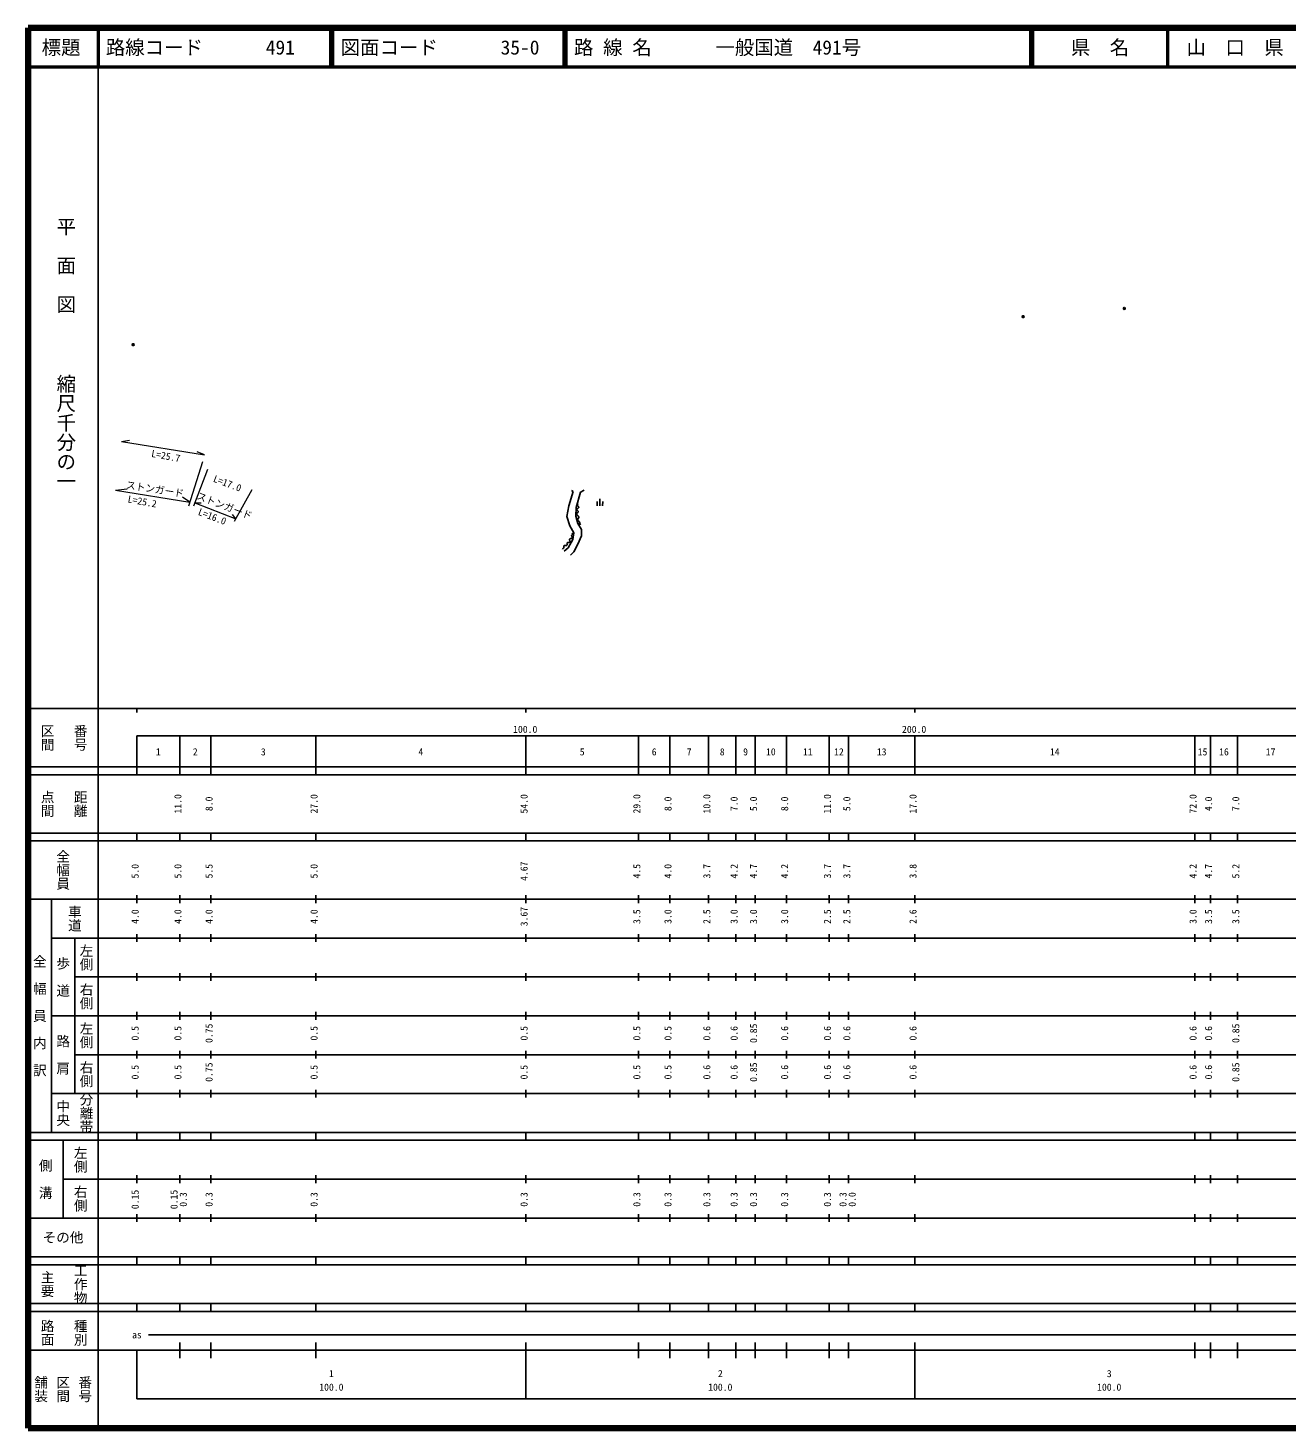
# Model space of a CAD drawing. Units: millimetres on the paper, with parts at other scales. Extents: x 40 to 680, y 20 to 380.
# Drawn here: x 40 to 363.7, y 20 to 380 of the extents above; entities that cross this region are included whole.
import ezdxf
from ezdxf.enums import TextEntityAlignment as Align

# ---------------------------------------------------------------- set-up
doc = ezdxf.new("R2010")
doc.units = ezdxf.units.MM
doc.header["$PDMODE"] = 32
doc.header["$PDSIZE"] = 0.5
for name, color, linetype, lineweight in [('M-BGD', 7, 'Continuous', 25), ('M-STR-HTXT', 7, 'Continuous', 13), ('M-TTL', 2, 'Continuous', 140), ('M-TTL-BAND', 7, 'Continuous', 25), ('M-TTL-LINE', 7, 'Continuous', 50), ('M-TTL-TXT', 7, 'Continuous', 50)]:
    doc.layers.add(name, color=color, linetype=linetype, lineweight=lineweight)
doc.layers.add('M-OTRS', color=6, linetype='Continuous')
doc.styles.add('@ＭＳ ゴシック', font='')
doc.styles.add('ＭＳ ゴシック', font='')
doc.styles.get('@ＭＳ ゴシック').set_extended_font_data('@MS Gothic')
doc.styles.get('ＭＳ ゴシック').set_extended_font_data('MS Gothic')

msp = doc.modelspace()

# ---------------------------------------------------------------- linework, layer by layer
at = {"layer": 'M-BGD'}
for p, q in [((180.141, 260.806), (179.04, 257.111)), ((180.141, 260.806), (179.728, 261.081)), ((182.028, 260.648), (180.927, 256.718)), ((182.028, 260.648), (183.01, 261.12)), ((179.04, 257.111), (178.569, 254.36)), ((180.927, 256.718), (180.849, 254.438)), ((181.145, 256.271), (181.127, 256.201)), ((181.127, 256.201), (181.128, 256.129)), ((181.128, 256.129), (181.15, 256.054)), ((181.184, 256.339), (181.145, 256.271)), ((181.15, 256.054), (181.198, 255.976)), ((181.25, 256.403), (181.184, 256.339)), ((181.198, 255.976), (181.291, 255.893)), ((181.36, 256.462), (181.25, 256.403)), ((181.282, 257.411), (181.264, 257.341)), ((181.264, 257.341), (181.265, 257.269)), ((181.265, 257.269), (181.287, 257.194)), ((181.322, 257.479), (181.282, 257.411)), ((181.287, 257.194), (181.336, 257.116)), ((181.291, 255.893), (181.383, 255.809)), ((181.388, 257.543), (181.322, 257.479)), ((181.336, 257.116), (181.428, 257.032)), ((181.535, 256.586), (181.36, 256.462)), ((181.383, 255.809), (181.432, 255.731)), ((181.497, 257.602), (181.388, 257.543)), ((181.428, 257.032), (181.521, 256.949)), ((181.432, 255.731), (181.454, 255.656)), ((181.454, 255.656), (181.455, 255.584)), ((181.521, 256.949), (181.569, 256.871)), ((181.574, 256.653), (181.535, 256.586)), ((181.569, 256.871), (181.591, 256.796)), ((181.592, 256.723), (181.574, 256.653)), ((181.591, 256.796), (181.592, 256.723)), ((186.317, 258.234), (186.3, 257.154)), ((187.02, 257.142), (187.049, 258.942)), ((187.757, 258.211), (187.74, 257.131)), ((178.569, 254.36), (179.276, 252.001)), ((179.276, 252.001), (180.377, 250.193)), ((180.849, 254.438), (181.399, 252.552)), ((181.097, 255.117), (181.083, 255.023)), ((181.083, 255.023), (181.089, 254.933)), ((181.089, 254.933), (181.115, 254.847)), ((181.138, 255.216), (181.097, 255.117)), ((181.115, 254.847), (181.161, 254.764)), ((181.222, 255.323), (181.138, 255.216)), ((181.161, 254.764), (181.234, 254.685)), ((181.397, 255.446), (181.222, 255.323)), ((181.234, 254.685), (181.35, 254.615)), ((181.353, 253.702), (181.338, 253.608)), ((181.338, 253.608), (181.344, 253.518)), ((181.344, 253.518), (181.37, 253.432)), ((181.35, 254.615), (181.466, 254.545)), ((181.393, 253.801), (181.353, 253.702)), ((181.37, 253.432), (181.417, 253.349)), ((181.477, 253.908), (181.393, 253.801)), ((181.437, 255.514), (181.397, 255.446)), ((181.399, 252.552), (182.342, 251.058)), ((181.417, 253.349), (181.489, 253.27)), ((181.455, 255.584), (181.437, 255.514)), ((181.466, 254.545), (181.538, 254.466)), ((181.602, 254.113), (181.477, 253.908)), ((181.489, 253.27), (181.605, 253.2)), ((181.538, 254.466), (181.585, 254.384)), ((181.585, 254.384), (181.61, 254.297)), ((181.617, 254.207), (181.602, 254.113)), ((181.605, 253.2), (181.721, 253.13)), ((181.61, 254.297), (181.617, 254.207)), ((181.721, 253.13), (181.794, 253.051)), ((181.858, 252.698), (181.733, 252.493)), ((181.794, 253.051), (181.84, 252.969)), ((181.84, 252.969), (181.866, 252.882)), ((181.872, 252.792), (181.858, 252.698)), ((181.866, 252.882), (181.872, 252.792)), ((180.062, 248.464), (178.883, 246.341)), ((179.232, 248.49), (179.225, 248.411)), ((179.225, 248.411), (179.241, 248.32)), ((179.257, 248.559), (179.232, 248.49)), ((179.301, 248.618), (179.257, 248.559)), ((179.362, 248.667), (179.301, 248.618)), ((179.447, 248.704), (179.362, 248.667)), ((179.571, 248.719), (179.447, 248.704)), ((179.78, 248.771), (179.571, 248.719)), ((179.782, 249.512), (179.775, 249.433)), ((179.775, 249.433), (179.791, 249.342)), ((179.842, 248.821), (179.78, 248.771)), ((179.808, 249.581), (179.782, 249.512)), ((179.791, 249.342), (179.846, 249.23)), ((179.851, 249.64), (179.808, 249.581)), ((179.885, 248.88), (179.842, 248.821)), ((179.846, 249.23), (179.901, 249.118)), ((179.912, 249.689), (179.851, 249.64)), ((179.911, 248.948), (179.885, 248.88)), ((179.901, 249.118), (179.918, 249.027)), ((179.918, 249.027), (179.911, 248.948)), ((179.997, 249.726), (179.912, 249.689)), ((180.121, 249.741), (179.997, 249.726)), ((180.377, 250.193), (180.062, 248.464)), ((182.342, 249.407), (181.399, 247.285)), ((182.342, 251.058), (182.342, 249.407)), ((177.545, 246.107), (177.331, 246.125)), ((177.619, 246.133), (177.545, 246.107)), ((177.678, 246.175), (177.619, 246.133)), ((177.724, 246.231), (177.678, 246.175)), ((177.756, 246.303), (177.724, 246.231)), ((177.75, 246.733), (177.737, 246.642)), ((177.737, 246.642), (177.753, 246.518)), ((177.782, 246.805), (177.75, 246.733)), ((177.753, 246.518), (177.77, 246.395)), ((177.77, 246.395), (177.756, 246.303)), ((177.828, 246.861), (177.782, 246.805)), ((177.888, 246.903), (177.828, 246.861)), ((178.883, 246.341), (177.861, 245.477)), ((177.962, 246.93), (177.888, 246.903)), ((178.054, 246.937), (177.962, 246.93)), ((178.176, 246.911), (178.054, 246.937)), ((178.39, 246.893), (178.176, 246.911)), ((178.464, 246.919), (178.39, 246.893)), ((178.523, 246.961), (178.464, 246.919)), ((178.569, 247.018), (178.523, 246.961)), ((178.601, 247.089), (178.569, 247.018)), ((178.595, 247.519), (178.582, 247.428)), ((178.582, 247.428), (178.598, 247.304)), ((178.627, 247.591), (178.595, 247.519)), ((178.598, 247.304), (178.615, 247.181)), ((178.615, 247.181), (178.601, 247.089)), ((178.673, 247.647), (178.627, 247.591)), ((178.733, 247.689), (178.673, 247.647)), ((178.807, 247.716), (178.733, 247.689)), ((178.899, 247.723), (178.807, 247.716)), ((179.021, 247.697), (178.899, 247.723)), ((179.23, 247.75), (179.021, 247.697)), ((179.291, 247.799), (179.23, 247.75)), ((179.241, 248.32), (179.296, 248.208)), ((179.334, 247.858), (179.291, 247.799)), ((179.296, 248.208), (179.351, 248.096)), ((179.36, 247.926), (179.334, 247.858)), ((179.351, 248.096), (179.367, 248.005)), ((179.367, 248.005), (179.36, 247.926)), ((180.377, 245.319), (179.512, 244.455)), ((181.399, 247.285), (180.377, 245.319))]:
    msp.add_line(p, q, dxfattribs=at)
for centre, radius, start, end in [((181.829, 252.765), 0.389, 191.19543, 317.58259), ((179.92, 249.644), 0.341, 354.9161, 112.88733)]:
    msp.add_arc(centre, radius, start, end, dxfattribs=at)
at = {"layer": 'M-OTRS'}
for p in [(295.865, 305.773), (321.886, 307.893), (67.037, 298.57)]:
    msp.add_point(p, dxfattribs=at)
at = {"layer": 'M-STR-HTXT'}
for p, q in [((64.001, 273.685), (66.096, 274.012)), ((64.001, 273.685), (85.378, 270.232)), ((85.378, 270.232), (83.508, 271.025)), ((84.826, 268.447), (81.307, 257.072)), ((86.161, 266.43), (82.565, 257.072)), ((62.482, 261.166), (65.467, 261.513)), ((62.482, 261.166), (81.618, 258.075)), ((81.618, 258.075), (79.696, 259.391)), ((97.517, 261.215), (93.02, 253.062)), ((82.873, 257.872), (93.427, 253.799)), ((82.873, 257.872), (84.53, 257.858)), ((93.427, 253.799), (92.549, 254.91))]:
    msp.add_line(p, q, dxfattribs=at)
at = {"layer": 'M-TTL'}
for p, q in [((40, 380), (40, 20)), ((680, 380), (40, 380)), ((40, 20), (680, 20))]:
    msp.add_line(p, q, dxfattribs=at)
at = {"layer": 'M-TTL-BAND'}
for p, q in [((58, 370), (58, 20)), ((40, 205), (579, 205)), ((68, 205), (68, 204)), ((168, 205), (168, 204)), ((268, 205), (268, 204)), ((68, 198), (579, 198)), ((68, 198), (68, 188)), ((79, 188), (79, 198)), ((87, 188), (87, 198)), ((114, 188), (114, 198)), ((168, 188), (168, 198)), ((197, 188), (197, 198)), ((205, 188), (205, 198)), ((215, 188), (215, 198)), ((222, 188), (222, 198)), ((227, 188), (227, 198)), ((235, 188), (235, 198)), ((246, 188), (246, 198)), ((251, 188), (251, 198)), ((268, 188), (268, 198)), ((340, 188), (340, 198)), ((344, 188), (344, 198)), ((351, 188), (351, 198)), ((40, 190), (579, 190)), ((40, 188), (579, 188)), ((40, 173), (579, 173)), ((68, 171), (68, 173)), ((79, 171), (79, 173)), ((87, 171), (87, 173)), ((114, 171), (114, 173)), ((168, 171), (168, 173)), ((197, 171), (197, 173)), ((205, 171), (205, 173)), ((215, 171), (215, 173)), ((222, 171), (222, 173)), ((227, 171), (227, 173)), ((235, 171), (235, 173)), ((246, 171), (246, 173)), ((251, 171), (251, 173)), ((268, 171), (268, 173)), ((340, 171), (340, 173)), ((344, 171), (344, 173)), ((351, 171), (351, 173)), ((40, 171), (579, 171)), ((40, 156), (579, 156)), ((46, 96), (46, 156)), ((68, 155), (68, 157)), ((79, 155), (79, 157)), ((87, 155), (87, 157)), ((114, 155), (114, 157)), ((168, 155), (168, 157)), ((197, 155), (197, 157)), ((205, 155), (205, 157)), ((215, 155), (215, 157)), ((222, 155), (222, 157)), ((227, 155), (227, 157)), ((235, 155), (235, 157)), ((246, 155), (246, 157)), ((251, 155), (251, 157)), ((268, 155), (268, 157)), ((340, 155), (340, 157)), ((344, 155), (344, 157)), ((351, 155), (351, 157)), ((46, 146), (579, 146)), ((52, 146), (52, 106)), ((68, 145), (68, 147)), ((79, 145), (79, 147)), ((87, 145), (87, 147)), ((114, 145), (114, 147)), ((168, 145), (168, 147)), ((197, 145), (197, 147)), ((205, 145), (205, 147)), ((215, 145), (215, 147)), ((222, 145), (222, 147)), ((227, 145), (227, 147)), ((235, 145), (235, 147)), ((246, 145), (246, 147)), ((251, 145), (251, 147)), ((268, 145), (268, 147)), ((340, 145), (340, 147)), ((344, 145), (344, 147)), ((351, 145), (351, 147)), ((68, 135), (68, 137)), ((79, 135), (79, 137)), ((87, 135), (87, 137)), ((114, 135), (114, 137)), ((168, 135), (168, 137)), ((197, 135), (197, 137)), ((205, 135), (205, 137)), ((215, 135), (215, 137)), ((222, 135), (222, 137)), ((227, 135), (227, 137)), ((235, 135), (235, 137)), ((246, 135), (246, 137)), ((251, 135), (251, 137)), ((268, 135), (268, 137)), ((340, 135), (340, 137)), ((344, 135), (344, 137)), ((351, 135), (351, 137)), ((52, 136), (579, 136)), ((46, 126), (579, 126)), ((68, 125), (68, 127)), ((79, 125), (79, 127)), ((87, 125), (87, 127)), ((114, 125), (114, 127)), ((168, 125), (168, 127)), ((197, 125), (197, 127)), ((205, 125), (205, 127)), ((215, 125), (215, 127)), ((222, 125), (222, 127)), ((227, 125), (227, 127)), ((235, 125), (235, 127)), ((246, 125), (246, 127)), ((251, 125), (251, 127)), ((268, 125), (268, 127)), ((340, 125), (340, 127)), ((344, 125), (344, 127)), ((351, 125), (351, 127)), ((52, 116), (579, 116)), ((68, 115), (68, 117)), ((79, 115), (79, 117)), ((87, 115), (87, 117)), ((114, 115), (114, 117)), ((168, 115), (168, 117)), ((197, 115), (197, 117)), ((205, 115), (205, 117)), ((215, 115), (215, 117)), ((222, 115), (222, 117)), ((227, 115), (227, 117)), ((235, 115), (235, 117)), ((246, 115), (246, 117)), ((251, 115), (251, 117)), ((268, 115), (268, 117)), ((340, 115), (340, 117)), ((344, 115), (344, 117)), ((351, 115), (351, 117)), ((46, 106), (579, 106)), ((68, 105), (68, 107)), ((79, 105), (79, 107)), ((87, 105), (87, 107)), ((114, 105), (114, 107)), ((168, 105), (168, 107)), ((197, 105), (197, 107)), ((205, 105), (205, 107)), ((215, 105), (215, 107)), ((222, 105), (222, 107)), ((227, 105), (227, 107)), ((235, 105), (235, 107)), ((246, 105), (246, 107)), ((251, 105), (251, 107)), ((268, 105), (268, 107)), ((340, 105), (340, 107)), ((344, 105), (344, 107)), ((351, 105), (351, 107)), ((40, 96), (579, 96)), ((40, 94), (579, 94)), ((49, 94), (49, 74)), ((68, 94), (68, 96)), ((79, 94), (79, 96)), ((87, 94), (87, 96)), ((114, 94), (114, 96)), ((168, 94), (168, 96)), ((197, 94), (197, 96)), ((205, 94), (205, 96)), ((215, 94), (215, 96)), ((222, 94), (222, 96)), ((227, 94), (227, 96)), ((235, 94), (235, 96)), ((246, 94), (246, 96)), ((251, 94), (251, 96)), ((268, 94), (268, 96)), ((340, 94), (340, 96)), ((344, 94), (344, 96)), ((351, 94), (351, 96)), ((49, 84), (579, 84)), ((68, 83), (68, 85)), ((79, 83), (79, 85)), ((87, 83), (87, 85)), ((114, 83), (114, 85)), ((168, 83), (168, 85)), ((197, 83), (197, 85)), ((205, 83), (205, 85)), ((215, 83), (215, 85)), ((222, 83), (222, 85)), ((227, 83), (227, 85)), ((235, 83), (235, 85)), ((246, 83), (246, 85)), ((251, 83), (251, 85)), ((268, 83), (268, 85)), ((340, 83), (340, 85)), ((344, 83), (344, 85)), ((351, 83), (351, 85)), ((40, 74), (579, 74)), ((68, 73), (68, 75)), ((79, 73), (79, 75)), ((87, 73), (87, 75)), ((114, 73), (114, 75)), ((168, 73), (168, 75)), ((197, 73), (197, 75)), ((205, 73), (205, 75)), ((215, 73), (215, 75)), ((222, 73), (222, 75)), ((227, 73), (227, 75)), ((235, 73), (235, 75)), ((246, 73), (246, 75)), ((251, 73), (251, 75)), ((268, 73), (268, 75)), ((340, 73), (340, 75)), ((344, 73), (344, 75)), ((351, 73), (351, 75)), ((40, 64), (579, 64)), ((40, 62), (579, 62)), ((68, 62), (68, 64)), ((79, 62), (79, 64)), ((87, 62), (87, 64)), ((114, 62), (114, 64)), ((168, 62), (168, 64)), ((197, 62), (197, 64)), ((205, 62), (205, 64)), ((215, 62), (215, 64)), ((222, 62), (222, 64)), ((227, 62), (227, 64)), ((235, 62), (235, 64)), ((246, 62), (246, 64)), ((251, 62), (251, 64)), ((268, 62), (268, 64)), ((340, 62), (340, 64)), ((344, 62), (344, 64)), ((351, 62), (351, 64)), ((40, 52), (579, 52)), ((68, 50), (68, 52)), ((79, 50), (79, 52)), ((87, 50), (87, 52)), ((114, 50), (114, 52)), ((168, 50), (168, 52)), ((197, 50), (197, 52)), ((205, 50), (205, 52)), ((215, 50), (215, 52)), ((222, 50), (222, 52)), ((227, 50), (227, 52)), ((235, 50), (235, 52)), ((246, 50), (246, 52)), ((251, 50), (251, 52)), ((268, 50), (268, 52)), ((340, 50), (340, 52)), ((344, 50), (344, 52)), ((351, 50), (351, 52)), ((40, 50), (579, 50)), ((71, 44), (435.5, 44)), ((40, 40), (579, 40)), ((68, 40), (68, 27.5)), ((79, 38), (79, 42)), ((87, 38), (87, 42)), ((114, 38), (114, 42)), ((168, 27.5), (168, 42)), ((197, 38), (197, 42)), ((205, 38), (205, 42)), ((215, 38), (215, 42)), ((222, 38), (222, 42)), ((227, 38), (227, 42)), ((235, 38), (235, 42)), ((246, 38), (246, 42)), ((251, 38), (251, 42)), ((268, 27.5), (268, 42)), ((340, 38), (340, 42)), ((344, 38), (344, 42)), ((351, 38), (351, 42)), ((68, 27.5), (579, 27.5))]:
    msp.add_line(p, q, dxfattribs=at)
at = {"layer": 'M-TTL-LINE'}
for p, q in [((58, 380), (58, 370)), ((117.75, 380), (117.75, 370)), ((118.25, 380), (118.25, 370)), ((177.75, 380), (177.75, 370)), ((178.25, 380), (178.25, 370)), ((297.75, 380), (297.75, 370)), ((298.25, 380), (298.25, 370)), ((333, 380), (333, 370)), ((40, 370), (680, 370))]:
    msp.add_line(p, q, dxfattribs=at)

# ---------------------------------------------------------------- texts
at = {"layer": 'M-STR-HTXT', "style": 'ＭＳ ゴシック'}
for s, rotation, p in [('L=25.7', 349.763, (71.495, 269.186)), ('ストンガード', 351.208, (65.008, 261.11)), ('L=17.0', 339.136, (87.26, 262.868)), ('L=25.2', 349.763, (65.442, 257.473)), ('ストンガード', 339.05, (82.981, 258.451)), ('L=16.0', 339.136, (83.363, 254.344))]:
    msp.add_text(s, height=1.833, rotation=rotation, dxfattribs=at).set_placement(p, align=Align.BOTTOM_LEFT)
at = {"layer": 'M-TTL-BAND', "style": '@ＭＳ ゴシック'}
for s, p in [('平  面  図', (49.777, 306.475)), ('縮尺千分の一', (49.777, 261.03))]:
    msp.add_text(s, height=3.666, rotation=270, dxfattribs=at).set_placement(p, align=Align.MIDDLE_RIGHT)
for s, p in [('区間', (45, 197.5)), ('番号', (53.5, 197.5)), ('点間', (45, 180.5)), ('距離', (53.5, 180.5)), ('全幅員', (49, 163.5)), ('車道', (52, 151)), ('左側', (55, 141)), ('全\u3000幅\u3000員\u3000内\u3000訳', (43, 126)), ('歩\u3000道', (49, 136)), ('右側', (55, 131)), ('左側', (55, 121)), ('路\u3000肩', (49, 116)), ('右側', (55, 111)), ('分離帯', (55, 101)), ('中央', (49, 101)), ('左側', (53.5, 89)), ('側\u3000溝', (44.5, 84)), ('右側', (53.5, 79)), ('工作物', (53.5, 57)), ('主要', (45, 57)), ('路面', (45, 44.5)), ('種別', (53.5, 44.5)), ('舗装', (43.333, 30)), ('区間', (49, 30)), ('番号', (54.667, 30))]:
    msp.add_text(s, height=2.566, rotation=270, dxfattribs=at).set_placement(p, align=Align.MIDDLE_CENTER)
at = {"layer": 'M-TTL-BAND', "style": 'ＭＳ ゴシック'}
for s, p in [('100.0', (167.844, 198.195)), ('200.0', (267.844, 198.195)), ('1', (73.5, 192.405)), ('2', (83, 192.405)), ('3', (100.5, 192.405)), ('4', (141, 192.405)), ('5', (182.5, 192.405)), ('6', (201, 192.405)), ('7', (210, 192.405)), ('8', (218.5, 192.405)), ('9', (224.5, 192.405)), ('10', (231, 192.405)), ('11', (240.5, 192.405)), ('12', (248.5, 192.405)), ('13', (259.5, 192.405)), ('14', (304, 192.405)), ('15', (342, 192.405)), ('16', (347.5, 192.405)), ('17', (359.5, 192.405)), ('as', (68, 42.5)), ('1', (118, 32.523)), ('2', (218, 32.523)), ('3', (318, 32.523)), ('100.0', (118, 29.033)), ('100.0', (218, 29.033)), ('100.0', (318, 29.033))]:
    msp.add_text(s, height=1.833, dxfattribs=at).set_placement(p, align=Align.BOTTOM_CENTER)
for s, p in [('11.0', (80, 180.5)), ('8.0', (88, 180.5)), ('27.0', (115, 180.5)), ('54.0', (169, 180.5)), ('29.0', (198, 180.5)), ('8.0', (206, 180.5)), ('10.0', (216, 180.5)), ('7.0', (223, 180.5)), ('5.0', (228, 180.5)), ('8.0', (236, 180.5)), ('11.0', (247, 180.5)), ('5.0', (252, 180.5)), ('17.0', (269, 180.5)), ('72.0', (341, 180.5)), ('4.0', (345, 180.5)), ('7.0', (352, 180.5)), ('5.0', (69, 163.174)), ('5.0', (80, 163.174)), ('5.5', (88, 163.174)), ('5.0', (115, 163.174)), ('4.67', (169, 163.174)), ('4.5', (198, 163.174)), ('4.0', (206, 163.174)), ('3.7', (216, 163.174)), ('4.2', (223, 163.174)), ('4.7', (228, 163.174)), ('4.2', (236, 163.174)), ('3.7', (247, 163.174)), ('3.7', (252, 163.174)), ('3.8', (269, 163.174)), ('4.2', (341, 163.174)), ('4.7', (345, 163.174)), ('5.2', (352, 163.174)), ('4.0', (69, 151.5)), ('4.0', (80, 151.5)), ('4.0', (88, 151.5)), ('4.0', (115, 151.5)), ('3.67', (169, 151.5)), ('3.5', (198, 151.5)), ('3.0', (206, 151.5)), ('2.5', (216, 151.5)), ('3.0', (223, 151.5)), ('3.0', (228, 151.5)), ('3.0', (236, 151.5)), ('2.5', (247, 151.5)), ('2.5', (252, 151.5)), ('2.6', (269, 151.5)), ('3.0', (341, 151.5)), ('3.5', (345, 151.5)), ('3.5', (352, 151.5)), ('0.5', (69, 121.5)), ('0.5', (80, 121.5)), ('0.75', (88, 121.5)), ('0.5', (115, 121.5)), ('0.5', (169, 121.5)), ('0.5', (198, 121.5)), ('0.5', (206, 121.5)), ('0.6', (216, 121.5)), ('0.6', (223, 121.5)), ('0.85', (228, 121.5)), ('0.6', (236, 121.5)), ('0.6', (247, 121.5)), ('0.6', (252, 121.5)), ('0.6', (269, 121.5)), ('0.6', (341, 121.5)), ('0.6', (345, 121.5)), ('0.85', (352, 121.5)), ('0.5', (69, 111.5)), ('0.5', (80, 111.5)), ('0.75', (88, 111.5)), ('0.5', (115, 111.5)), ('0.5', (169, 111.5)), ('0.5', (198, 111.5)), ('0.5', (206, 111.5)), ('0.6', (216, 111.5)), ('0.6', (223, 111.5)), ('0.85', (228, 111.5)), ('0.6', (236, 111.5)), ('0.6', (247, 111.5)), ('0.6', (252, 111.5)), ('0.6', (269, 111.5)), ('0.6', (341, 111.5)), ('0.6', (345, 111.5)), ('0.85', (352, 111.5)), ('0.15', (69, 78.764)), ('0.15', (79, 78.764)), ('0.3', (81.37, 78.764)), ('0.3', (88, 78.764)), ('0.3', (115, 78.764)), ('0.3', (169, 78.764)), ('0.3', (198, 78.764)), ('0.3', (206, 78.764)), ('0.3', (216, 78.764)), ('0.3', (223, 78.764)), ('0.3', (228, 78.764)), ('0.3', (236, 78.764)), ('0.3', (247, 78.764)), ('0.3', (251, 78.764)), ('0.0', (253.37, 78.764))]:
    msp.add_text(s, height=1.833, rotation=90, dxfattribs=at).set_placement(p, align=Align.BOTTOM_CENTER)
msp.add_text('その他', height=2.566, dxfattribs=at).set_placement((49, 69), align=Align.MIDDLE_CENTER)
at = {"layer": 'M-TTL-TXT', "style": 'ＭＳ ゴシック'}
for s, p in [('標題', (48.5, 375)), ('県\u3000名', (315.625, 375)), ('山\u3000口\u3000県', (350.375, 375))]:
    msp.add_text(s, height=3.666, dxfattribs=at).set_placement(p, align=Align.MIDDLE_CENTER)
for s, p in [('路線コード', (60, 375)), ('491', (101.142, 375)), ('図面コード', (120.38, 375)), ('35-0', (161.521, 375)), ('路 線 名', (180.38, 375)), ('一般国道\u3000491号', (216.734, 375))]:
    msp.add_text(s, height=3.666, dxfattribs=at).set_placement(p, align=Align.MIDDLE_LEFT)

doc.saveas('drawing.dxf')
